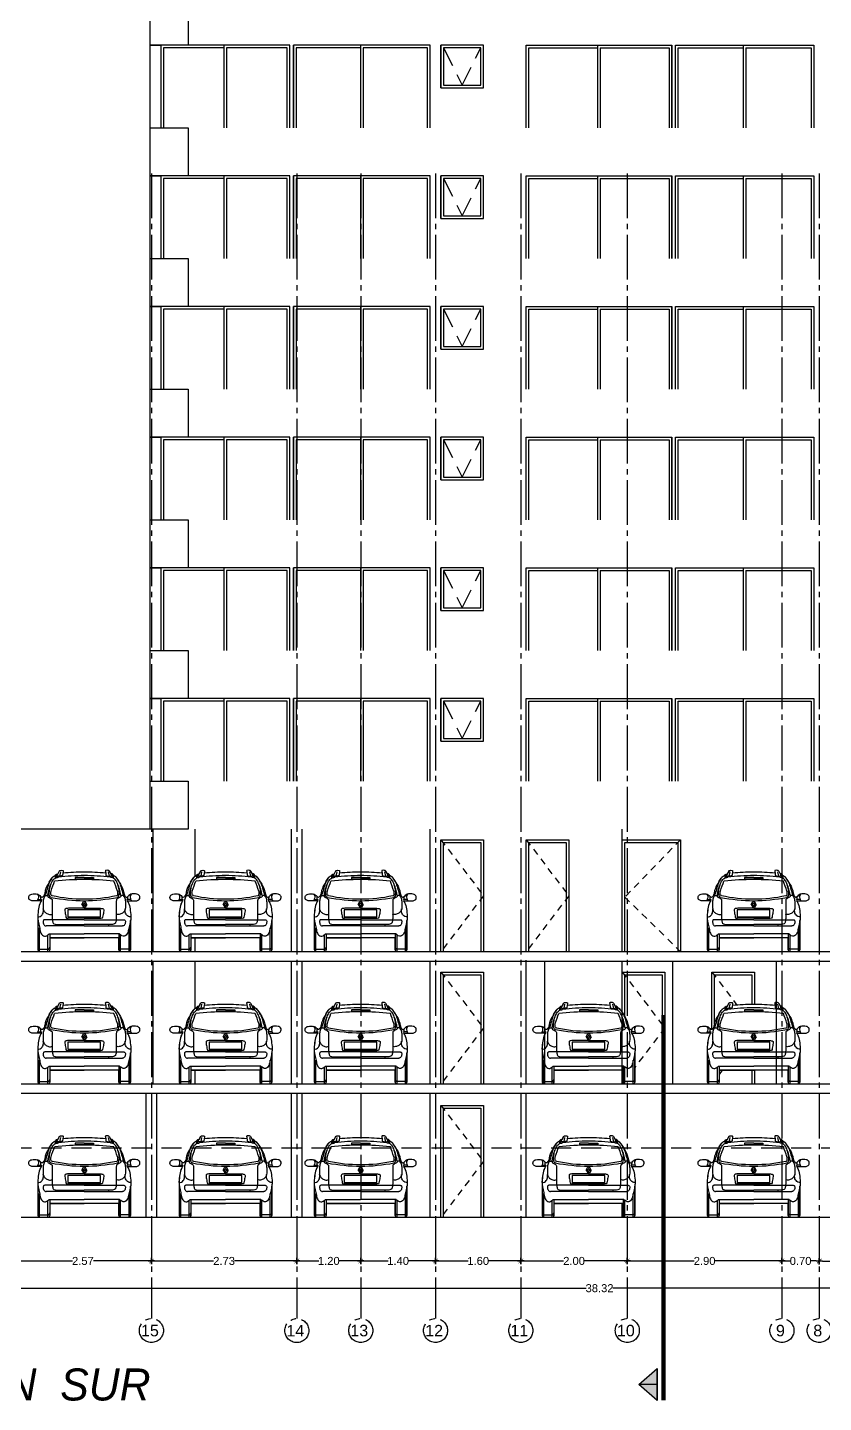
# Model space of a CAD drawing. Header units: millimetres. Extents: x 1217 to 2428, y 234 to 644.
# Drawn here: x 1991.76 to 2006.69, y 371.4 to 397.18 of the extents above; entities that cross this region are included whole.
import ezdxf

# ---------------------------------------------------------------- set-up
doc = ezdxf.new("R2010")
doc.units = ezdxf.units.MM
for name, pattern in [('ACAD_ISO04W100', [30, 24, -3, 0, -3]), ('DASHDOTX2', [0.84, 0.4, -0.2, 0.04, -0.2]), ('HIDDEN2', [0.1875, 0.125, -0.0625])]:
    doc.linetypes.add(name, pattern=pattern)
doc.layers.get('0').update_dxf_attribs({"lineweight": 5})
for name, color, linetype in [('0.1', 251, 'Continuous'), ('0.2', 2, 'Continuous'), ('CORTES', 30, 'Continuous'), ('EJES', 8, 'Continuous')]:
    doc.layers.add(name, color=color, linetype=linetype)
doc.styles.add('INTERARQ', font='arial.ttf')
doc.styles.get("Standard").update_dxf_attribs({"font": 'arial.ttf'})
doc.dimstyles.new('ESCALA_1-50', dxfattribs={"dimtxt": 0.15, "dimasz": 0.06, "dimexe": 0.18, "dimexo": 0.0625, "dimgap": 0, "dimtad": 0, "dimtih": 1, "dimtoh": 1, "dimzin": 0, "dimdsep": 46, "dimtxsty": 'INTERARQ', "dimblk": 'DIMTICK', "dimcen": 0, "dimse1": 1, "dimse2": 1, "dimclrd": 256, "dimclre": 1, "dimclrt": 2, "dimadec": 0, "dimazin": 0, "dimtfac": 4.5, "dimtofl": 0, "dimtmove": 2, "dimatfit": 3, "dimldrblk": 'DIMTICK', "dimfxl": 1, "dimtolj": 1, "dimtzin": 0, "dimarcsym": 0})

# ---------------------------------------------------------------- blocks, each defined once
blk = doc.blocks.new('aut7')
at = {"layer": '0.1'}
for p, q in [((383849.373, 7753100.053, 0), (383849.373, 7753099.998, 0)), ((383849.393, 7753100.074, 0), (383849.393, 7753100.006, 0)), ((383849.448, 7753100.131, 0), (383849.412, 7753100.064, 0)), ((383849.448, 7753100.131, 0), (383849.419, 7753100.076, 0)), ((383849.468, 7753100.117, 0), (383849.45, 7753100.035, 0)), ((383849.522, 7753100.126, 0), (383849.511, 7753100.05, 0)), ((383849.522, 7753100.126, 0), (383849.517, 7753100.09, 0)), ((383849.917, 7753100.008, 0), (383849.745, 7753100.008, 0)), ((383849.745, 7753100.008, 0), (383849.745, 7753099.982, 0)), ((383849.917, 7753100.008, 0), (383850.089, 7753100.008, 0)), ((383850.089, 7753100.008, 0), (383850.089, 7753099.982, 0)), ((383850.313, 7753100.126, 0), (383850.323, 7753100.05, 0)), ((383850.313, 7753100.126, 0), (383850.318, 7753100.09, 0)), ((383850.367, 7753100.117, 0), (383850.384, 7753100.035, 0)), ((383850.386, 7753100.131, 0), (383850.422, 7753100.064, 0)), ((383850.386, 7753100.131, 0), (383850.416, 7753100.076, 0)), ((383850.441, 7753100.074, 0), (383850.441, 7753100.006, 0)), ((383850.461, 7753100.053, 0), (383850.461, 7753099.998, 0)), ((383849.745, 7753099.982, 0), (383849.917, 7753099.982, 0)), ((383850.089, 7753099.982, 0), (383849.917, 7753099.982, 0)), ((383849.11, 7753099.573, 0), (383848.933, 7753099.573, 0)), ((383849.11, 7753099.573, 0), (383848.933, 7753099.573, 0)), ((383849.047, 7753099.599, 0), (383849.116, 7753099.599, 0)), ((383849.103, 7753099.599, 0), (383849.102, 7753099.651, 0)), ((383849.116, 7753099.599, 0), (383849.11, 7753099.573, 0)), ((383849.316, 7753099.566, 0), (383849.316, 7753099.24, 0)), ((383849.872, 7753099.504, 0), (383849.901, 7753099.558, 0)), ((383849.872, 7753099.504, 0), (383849.901, 7753099.452, 0)), ((383849.872, 7753099.504, 0), (383849.898, 7753099.504, 0)), ((383849.898, 7753099.504, 0), (383849.911, 7753099.53, 0)), ((383849.898, 7753099.504, 0), (383849.912, 7753099.475, 0)), ((383849.901, 7753099.558, 0), (383849.917, 7753099.558, 0)), ((383849.911, 7753099.53, 0), (383849.917, 7753099.53, 0)), ((383849.912, 7753099.475, 0), (383849.917, 7753099.475, 0)), ((383849.933, 7753099.558, 0), (383849.917, 7753099.558, 0)), ((383849.924, 7753099.53, 0), (383849.917, 7753099.53, 0)), ((383849.922, 7753099.475, 0), (383849.917, 7753099.475, 0)), ((383849.936, 7753099.504, 0), (383849.922, 7753099.475, 0)), ((383849.936, 7753099.504, 0), (383849.924, 7753099.53, 0)), ((383849.963, 7753099.504, 0), (383849.933, 7753099.558, 0)), ((383849.963, 7753099.504, 0), (383849.933, 7753099.452, 0)), ((383849.963, 7753099.504, 0), (383849.936, 7753099.504, 0)), ((383850.518, 7753099.566, 0), (383850.518, 7753099.24, 0)), ((383850.718, 7753099.599, 0), (383850.724, 7753099.573, 0)), ((383850.788, 7753099.599, 0), (383850.718, 7753099.599, 0)), ((383850.724, 7753099.573, 0), (383850.902, 7753099.573, 0)), ((383850.724, 7753099.573, 0), (383850.902, 7753099.573, 0)), ((383850.731, 7753099.599, 0), (383850.732, 7753099.651, 0)), ((383849.917, 7753099.219, 0), (383849.174, 7753099.219, 0)), ((383849.917, 7753099.245, 0), (383849.616, 7753099.245, 0)), ((383849.917, 7753099.434, 0), (383849.672, 7753099.434, 0)), ((383849.901, 7753099.452, 0), (383849.917, 7753099.452, 0)), ((383849.933, 7753099.452, 0), (383849.917, 7753099.452, 0)), ((383849.917, 7753099.434, 0), (383850.162, 7753099.434, 0)), ((383849.917, 7753099.245, 0), (383850.218, 7753099.245, 0)), ((383849.917, 7753099.219, 0), (383850.66, 7753099.219, 0)), ((383849.05, 7753098.652, 0), (383849.05, 7753099.201, 0)), ((383849.078, 7753098.618, 0), (383849.078, 7753099.068, 0)), ((383849.917, 7753099.103, 0), (383849.201, 7753099.103, 0)), ((383849.417, 7753099.13, 0), (383849.917, 7753099.13, 0)), ((383849.464, 7753099.129, 0), (383849.464, 7753099.103, 0)), ((383850.418, 7753099.13, 0), (383849.917, 7753099.13, 0)), ((383849.917, 7753099.103, 0), (383850.634, 7753099.103, 0)), ((383850.37, 7753099.129, 0), (383850.37, 7753099.103, 0)), ((383850.756, 7753098.618, 0), (383850.756, 7753099.068, 0)), ((383850.784, 7753098.652, 0), (383850.784, 7753099.201, 0)), ((383849.05, 7753098.702, 0), (383849.067, 7753098.668, 0)), ((383849.236, 7753098.618, 0), (383849.236, 7753098.936, 0)), ((383849.253, 7753098.668, 0), (383849.268, 7753098.702, 0)), ((383849.254, 7753098.951, 0), (383849.917, 7753098.951, 0)), ((383849.268, 7753098.951, 0), (383849.268, 7753098.652, 0)), ((383849.268, 7753098.877, 0), (383849.917, 7753098.877, 0)), ((383850.58, 7753098.951, 0), (383849.917, 7753098.951, 0)), ((383850.566, 7753098.877, 0), (383849.917, 7753098.877, 0)), ((383850.566, 7753098.951, 0), (383850.566, 7753098.652, 0)), ((383850.581, 7753098.668, 0), (383850.566, 7753098.702, 0)), ((383850.599, 7753098.618, 0), (383850.599, 7753098.936, 0)), ((383850.784, 7753098.702, 0), (383850.767, 7753098.668, 0)), ((383849.067, 7753098.668, 0), (383849.253, 7753098.668, 0)), ((383850.767, 7753098.668, 0), (383850.581, 7753098.668, 0))]:
    blk.add_line(p, q, dxfattribs=at)
at = {"layer": '0.1', "elevation": 0}
blk.add_lwpolyline([(383850.318, 7753100.09, 0.025593), (383849.917, 7753100.11, 0.025593), (383849.517, 7753100.09)], format="xyb", dxfattribs=at)
blk.add_lwpolyline([(383849.608, 7753099.272), (383850.223, 7753099.272), (383850.223, 7753099.403), (383849.608, 7753099.403)], close=True, dxfattribs=at)
blk.add_lwpolyline([(383850.784, 7753099.201), (383850.784, 7753098.652), (383850.767, 7753098.618), (383850.581, 7753098.618), (383850.566, 7753098.652), (383850.566, 7753098.877), (383849.917, 7753098.877), (383849.268, 7753098.877), (383849.268, 7753098.652), (383849.253, 7753098.618), (383849.067, 7753098.618), (383849.05, 7753098.652), (383849.05, 7753099.201)], dxfattribs=at)
at = {"layer": '0.1'}
for centre, radius, start, end in [((383849.906, 7753096.217, 0), 3.828, 89.8385, 97.1418), ((383849.913, 7753096.19, 0), 3.92, 89.9315, 95.793), ((383849.922, 7753096.19, 0), 3.92, 84.207, 90.0685), ((383849.928, 7753096.217, 0), 3.828, 82.8582, 90.1615), ((383849.913, 7753094.328, 0), 5.642, 89.9622, 95.6249), ((383849.921, 7753094.328, 0), 5.642, 84.3751, 90.0378), ((383849.997, 7753103.478, 0), 3.904, 259.6344, 268.8274), ((383849.917, 7753102.485, 0), 2.877, 257.8843, 270), ((383849.917, 7753102.485, 0), 2.877, 270, 282.1157), ((383849.837, 7753103.478, 0), 3.904, 271.1726, 280.3656)]:
    blk.add_arc(centre, radius, start, end, dxfattribs=at)
for points in [[(383849.347, 7753100.036, 0), (383849.278, 7753099.95, 0), (383849.202, 7753099.731, 0), (383849.17, 7753099.652, 0), (383849.157, 7753099.623, 0), (383849.146, 7753099.546, 0), (383849.145, 7753099.448, 0), (383849.156, 7753099.392, 0), (383849.187, 7753099.353, 0), (383849.246, 7753099.321, 0), (383849.321, 7753099.32, 0)], [(383849.261, 7753099.923, 0), (383849.308, 7753099.995, 0), (383849.35, 7753100.037, 0), (383849.368, 7753100.046, 0), (383849.382, 7753100.068, 0), (383849.419, 7753100.076, 0)], [(383849.261, 7753099.923, 0), (383849.308, 7753099.995, 0), (383849.35, 7753100.037, 0), (383849.368, 7753100.046, 0), (383849.382, 7753100.068, 0), (383849.419, 7753100.076, 0)], [(383849.511, 7753100.05, 0), (383849.503, 7753100.042, 0), (383849.479, 7753100.037, 0), (383849.422, 7753100.036, 0), (383849.411, 7753100.04, 0), (383849.408, 7753100.053, 0), (383849.412, 7753100.064, 0)], [(383849.448, 7753100.131, 0), (383849.457, 7753100.139, 0), (383849.467, 7753100.144, 0), (383849.512, 7753100.144, 0), (383849.522, 7753100.137, 0), (383849.522, 7753100.126, 0)], [(383849.448, 7753100.131, 0), (383849.457, 7753100.139, 0), (383849.467, 7753100.144, 0), (383849.512, 7753100.144, 0), (383849.522, 7753100.137, 0), (383849.522, 7753100.126, 0)], [(383850.386, 7753100.131, 0), (383850.377, 7753100.139, 0), (383850.367, 7753100.144, 0), (383850.322, 7753100.144, 0), (383850.312, 7753100.137, 0), (383850.313, 7753100.126, 0)], [(383850.386, 7753100.131, 0), (383850.377, 7753100.139, 0), (383850.367, 7753100.144, 0), (383850.322, 7753100.144, 0), (383850.312, 7753100.137, 0), (383850.313, 7753100.126, 0)], [(383850.323, 7753100.05, 0), (383850.331, 7753100.042, 0), (383850.355, 7753100.037, 0), (383850.413, 7753100.036, 0), (383850.423, 7753100.04, 0), (383850.426, 7753100.053, 0), (383850.422, 7753100.064, 0)], [(383850.574, 7753099.923, 0), (383850.527, 7753099.995, 0), (383850.484, 7753100.037, 0), (383850.466, 7753100.046, 0), (383850.453, 7753100.068, 0), (383850.416, 7753100.076, 0)], [(383850.574, 7753099.923, 0), (383850.527, 7753099.995, 0), (383850.484, 7753100.037, 0), (383850.466, 7753100.046, 0), (383850.453, 7753100.068, 0), (383850.416, 7753100.076, 0)], [(383850.488, 7753100.036, 0), (383850.556, 7753099.95, 0), (383850.633, 7753099.731, 0), (383850.664, 7753099.652, 0), (383850.677, 7753099.623, 0), (383850.689, 7753099.546, 0), (383850.69, 7753099.448, 0), (383850.678, 7753099.392, 0), (383850.648, 7753099.353, 0), (383850.588, 7753099.321, 0), (383850.514, 7753099.32, 0)], [(383849.261, 7753099.923, 0), (383849.185, 7753099.763, 0), (383849.163, 7753099.68, 0), (383849.148, 7753099.656, 0), (383849.134, 7753099.64, 0), (383849.114, 7753099.638, 0)], [(383849.261, 7753099.923, 0), (383849.185, 7753099.763, 0), (383849.163, 7753099.68, 0), (383849.148, 7753099.656, 0), (383849.134, 7753099.64, 0), (383849.114, 7753099.638, 0)], [(383849.233, 7753099.67, 0), (383849.245, 7753099.737, 0), (383849.258, 7753099.792, 0), (383849.287, 7753099.873, 0)], [(383849.313, 7753099.672, 0), (383849.295, 7753099.676, 0), (383849.289, 7753099.705, 0), (383849.287, 7753099.726, 0), (383849.293, 7753099.755, 0), (383849.36, 7753099.943, 0)], [(383850.521, 7753099.672, 0), (383850.539, 7753099.676, 0), (383850.545, 7753099.705, 0), (383850.548, 7753099.726, 0), (383850.541, 7753099.755, 0), (383850.474, 7753099.943, 0)], [(383850.601, 7753099.67, 0), (383850.59, 7753099.737, 0), (383850.577, 7753099.792, 0), (383850.548, 7753099.873, 0)], [(383850.574, 7753099.923, 0), (383850.649, 7753099.763, 0), (383850.671, 7753099.68, 0), (383850.686, 7753099.656, 0), (383850.701, 7753099.64, 0), (383850.721, 7753099.638, 0)], [(383850.574, 7753099.923, 0), (383850.649, 7753099.763, 0), (383850.671, 7753099.68, 0), (383850.686, 7753099.656, 0), (383850.701, 7753099.64, 0), (383850.721, 7753099.638, 0)], [(383848.933, 7753099.573, 0), (383848.906, 7753099.582, 0), (383848.885, 7753099.6, 0), (383848.884, 7753099.669, 0), (383848.902, 7753099.686, 0), (383848.93, 7753099.699, 0), (383848.988, 7753099.705, 0), (383849.044, 7753099.698, 0), (383849.082, 7753099.673, 0), (383849.114, 7753099.638, 0)], [(383848.933, 7753099.573, 0), (383848.906, 7753099.582, 0), (383848.885, 7753099.6, 0), (383848.884, 7753099.669, 0), (383848.902, 7753099.686, 0), (383848.93, 7753099.699, 0), (383848.988, 7753099.705, 0), (383849.044, 7753099.698, 0), (383849.082, 7753099.673, 0), (383849.114, 7753099.638, 0)], [(383849.028, 7753099.703, 0), (383849.055, 7753099.665, 0), (383849.051, 7753099.615, 0), (383849.042, 7753099.589, 0), (383849.022, 7753099.573, 0)], [(383849.114, 7753099.573, 0), (383849.081, 7753099.516, 0), (383849.054, 7753099.389, 0), (383849.044, 7753099.248, 0), (383849.064, 7753099.135, 0), (383849.086, 7753099.031, 0), (383849.116, 7753098.947, 0), (383849.15, 7753098.917, 0), (383849.19, 7753098.91, 0), (383849.231, 7753098.932, 0), (383849.254, 7753098.951, 0)], [(383849.164, 7753099.642, 0), (383849.185, 7753099.667, 0), (383849.22, 7753099.671, 0), (383849.233, 7753099.67, 0)], [(383849.233, 7753099.67, 0), (383849.233, 7753099.651, 0), (383849.256, 7753099.635, 0), (383849.289, 7753099.616, 0), (383849.306, 7753099.603, 0), (383849.315, 7753099.585, 0), (383849.316, 7753099.566, 0)], [(383850.601, 7753099.67, 0), (383850.601, 7753099.651, 0), (383850.579, 7753099.635, 0), (383850.546, 7753099.616, 0), (383850.528, 7753099.603, 0), (383850.52, 7753099.585, 0), (383850.518, 7753099.566, 0)], [(383850.721, 7753099.573, 0), (383850.753, 7753099.516, 0), (383850.78, 7753099.389, 0), (383850.79, 7753099.248, 0), (383850.77, 7753099.135, 0), (383850.748, 7753099.031, 0), (383850.718, 7753098.947, 0), (383850.684, 7753098.917, 0), (383850.644, 7753098.91, 0), (383850.604, 7753098.932, 0), (383850.58, 7753098.951, 0)], [(383850.67, 7753099.642, 0), (383850.65, 7753099.667, 0), (383850.614, 7753099.671, 0), (383850.601, 7753099.67, 0)], [(383850.902, 7753099.573, 0), (383850.928, 7753099.582, 0), (383850.949, 7753099.6, 0), (383850.95, 7753099.669, 0), (383850.932, 7753099.686, 0), (383850.904, 7753099.699, 0), (383850.846, 7753099.705, 0), (383850.79, 7753099.698, 0), (383850.753, 7753099.673, 0), (383850.721, 7753099.638, 0)], [(383850.902, 7753099.573, 0), (383850.928, 7753099.582, 0), (383850.949, 7753099.6, 0), (383850.95, 7753099.669, 0), (383850.932, 7753099.686, 0), (383850.904, 7753099.699, 0), (383850.846, 7753099.705, 0), (383850.79, 7753099.698, 0), (383850.753, 7753099.673, 0), (383850.721, 7753099.638, 0)], [(383850.807, 7753099.703, 0), (383850.779, 7753099.665, 0), (383850.784, 7753099.615, 0), (383850.792, 7753099.589, 0), (383850.813, 7753099.573, 0)], [(383849.043, 7753099.272, 0), (383849.089, 7753099.28, 0), (383849.124, 7753099.307, 0), (383849.143, 7753099.34, 0), (383849.148, 7753099.42, 0)], [(383849.316, 7753099.24, 0), (383849.325, 7753099.178, 0), (383849.334, 7753099.152, 0), (383849.417, 7753099.13, 0)], [(383849.672, 7753099.434, 0), (383849.602, 7753099.431, 0), (383849.572, 7753099.426, 0), (383849.555, 7753099.416, 0), (383849.552, 7753099.385, 0), (383849.568, 7753099.289, 0), (383849.584, 7753099.248, 0), (383849.616, 7753099.245, 0)], [(383850.162, 7753099.434, 0), (383850.233, 7753099.431, 0), (383850.262, 7753099.426, 0), (383850.28, 7753099.416, 0), (383850.283, 7753099.385, 0), (383850.266, 7753099.289, 0), (383850.25, 7753099.248, 0), (383850.218, 7753099.245, 0)], [(383850.518, 7753099.24, 0), (383850.509, 7753099.178, 0), (383850.5, 7753099.152, 0), (383850.418, 7753099.13, 0)], [(383850.791, 7753099.272, 0), (383850.746, 7753099.28, 0), (383850.711, 7753099.307, 0), (383850.691, 7753099.34, 0), (383850.686, 7753099.42, 0)]]:
    blk.add_spline(points, degree=3, dxfattribs=at)
for points, knots in [([(383849.295, 7753099.638, 0), (383849.28, 7753099.64, 0), (383849.262, 7753099.671, 0), (383849.258, 7753099.724, 0), (383849.265, 7753099.777, 0), (383849.275, 7753099.847, 0), (383849.302, 7753099.916, 0), (383849.343, 7753099.99, 0), (383849.397, 7753100.008, 0), (383849.425, 7753100.014, 0), (383849.431, 7753100.015, 0)], [0, 0, 0, 0, 0.042606, 0.0923859, 0.1523141, 0.2073811, 0.3022424, 0.3770388, 0.4476693, 0.463704, 0.463704, 0.463704, 0.463704]), ([(383850.54, 7753099.638, 0), (383850.555, 7753099.64, 0), (383850.572, 7753099.671, 0), (383850.577, 7753099.724, 0), (383850.57, 7753099.777, 0), (383850.559, 7753099.847, 0), (383850.532, 7753099.916, 0), (383850.491, 7753099.99, 0), (383850.438, 7753100.008, 0), (383850.409, 7753100.014, 0), (383850.404, 7753100.015, 0)], [0, 0, 0, 0, 0.042606, 0.0923859, 0.1523141, 0.2073811, 0.3022424, 0.3770388, 0.4476693, 0.463704, 0.463704, 0.463704, 0.463704]), ([(383849.11, 7753099.573, 0), (383849.1, 7753099.555, 0), (383849.067, 7753099.498, 0), (383849.055, 7753099.385, 0), (383849.039, 7753099.279, 0), (383849.047, 7753099.217, 0), (383849.05, 7753099.201, 0)], [0, 0, 0, 0, 0.0640653, 0.1944288, 0.3357799, 0.3826424, 0.3826424, 0.3826424, 0.3826424]), ([(383850.724, 7753099.573, 0), (383850.735, 7753099.555, 0), (383850.767, 7753099.498, 0), (383850.78, 7753099.385, 0), (383850.796, 7753099.279, 0), (383850.787, 7753099.217, 0), (383850.784, 7753099.201, 0)], [0, 0, 0, 0, 0.0640653, 0.1944288, 0.3357799, 0.3826424, 0.3826424, 0.3826424, 0.3826424]), ([(383849.174, 7753099.219, 0), (383849.169, 7753099.219, 0), (383849.159, 7753099.215, 0), (383849.145, 7753099.2, 0), (383849.145, 7753099.172, 0), (383849.151, 7753099.145, 0), (383849.161, 7753099.12, 0), (383849.179, 7753099.105, 0), (383849.194, 7753099.103, 0), (383849.201, 7753099.103, 0)], [0.0148251, 0.0148251, 0.0148251, 0.0148251, 0.0299472, 0.0453318, 0.0747039, 0.1069598, 0.1304417, 0.1528701, 0.1738631, 0.1738631, 0.1738631, 0.1738631]), ([(383850.66, 7753099.219, 0), (383850.665, 7753099.219, 0), (383850.675, 7753099.215, 0), (383850.689, 7753099.2, 0), (383850.689, 7753099.172, 0), (383850.684, 7753099.145, 0), (383850.673, 7753099.12, 0), (383850.655, 7753099.105, 0), (383850.641, 7753099.103, 0), (383850.634, 7753099.103, 0)], [0.0148251, 0.0148251, 0.0148251, 0.0148251, 0.0299472, 0.0453318, 0.0747039, 0.1069598, 0.1304417, 0.1528701, 0.1738631, 0.1738631, 0.1738631, 0.1738631])]:
    blk.add_open_spline(points, degree=3, knots=knots, dxfattribs=at)
blk = doc.blocks.new('DIMTICK')
at = {"color": 1}
for p, q in [((-1, 0), (1, 0)), ((0, 1), (0, -1))]:
    blk.add_line(p, q, dxfattribs=at)
at = {"color": 3, "const_width": 0.141}
blk.add_lwpolyline([(0.71, 0.71), (-0.71, -0.71)], dxfattribs=at)
blk = doc.blocks.new('*D1657')
at = {"layer": '0.1', "lineweight": -2, "ltscale": 3, "transparency": 16777216}
for p, q in [((1991.576, 374.053), (1992.605, 374.053)), ((1994.026, 374.053), (1992.997, 374.053))]:
    blk.add_line(p, q, dxfattribs=at)
at = {"layer": 'DEFPOINTS', "color": 0, "ltscale": 3, "transparency": 16777216}
for p in [(1991.516, 374.991), (1994.086, 374.991), (1994.086, 374.053)]:
    blk.add_point(p, dxfattribs=at)
at = {"layer": '0.1', "lineweight": -2, "ltscale": 3, "transparency": 16777216, "xscale": 0.06, "yscale": 0.06, "zscale": 0.06, "rotation": 180}
blk.add_blockref('DIMTICK', (1991.516, 374.053), dxfattribs=at)
at = {"layer": '0.1', "lineweight": -2, "ltscale": 3, "transparency": 16777216, "xscale": 0.06, "yscale": 0.06, "zscale": 0.06}
blk.add_blockref('DIMTICK', (1994.086, 374.053), dxfattribs=at)
at = {"layer": '0.1', "color": 2, "ltscale": 3, "transparency": 16777216, "insert": (1992.801, 374.053), "char_height": 0.15, "attachment_point": 5, "style": 'INTERARQ'}
blk.add_mtext('\\A1;2.57', dxfattribs=at)
blk = doc.blocks.new('*D1658')
at = {"layer": '0.1', "lineweight": -2, "ltscale": 3, "transparency": 16777216}
for p, q in [((1994.146, 374.053), (1995.253, 374.053)), ((1996.753, 374.053), (1995.645, 374.053))]:
    blk.add_line(p, q, dxfattribs=at)
at = {"layer": 'DEFPOINTS', "color": 0, "ltscale": 3, "transparency": 16777216}
for p in [(1994.086, 374.991), (1996.813, 374.991), (1996.813, 374.053)]:
    blk.add_point(p, dxfattribs=at)
at = {"layer": '0.1', "lineweight": -2, "ltscale": 3, "transparency": 16777216, "xscale": 0.06, "yscale": 0.06, "zscale": 0.06, "rotation": 180}
blk.add_blockref('DIMTICK', (1994.086, 374.053), dxfattribs=at)
at = {"layer": '0.1', "lineweight": -2, "ltscale": 3, "transparency": 16777216, "xscale": 0.06, "yscale": 0.06, "zscale": 0.06}
blk.add_blockref('DIMTICK', (1996.813, 374.053), dxfattribs=at)
at = {"layer": '0.1', "color": 2, "ltscale": 3, "transparency": 16777216, "insert": (1995.449, 374.053), "char_height": 0.15, "attachment_point": 5, "style": 'INTERARQ'}
blk.add_mtext('\\A1;2.73', dxfattribs=at)
blk = doc.blocks.new('*D1659')
at = {"layer": '0.1', "lineweight": -2, "ltscale": 3, "transparency": 16777216}
for p, q in [((1996.873, 374.053), (1997.225, 374.053)), ((1997.953, 374.053), (1997.6, 374.053))]:
    blk.add_line(p, q, dxfattribs=at)
at = {"layer": 'DEFPOINTS', "color": 0, "ltscale": 3, "transparency": 16777216}
for p in [(1996.813, 374.991), (1998.013, 374.991), (1998.013, 374.053)]:
    blk.add_point(p, dxfattribs=at)
at = {"layer": '0.1', "lineweight": -2, "ltscale": 3, "transparency": 16777216, "xscale": 0.06, "yscale": 0.06, "zscale": 0.06, "rotation": 180}
blk.add_blockref('DIMTICK', (1996.813, 374.053), dxfattribs=at)
at = {"layer": '0.1', "lineweight": -2, "ltscale": 3, "transparency": 16777216, "xscale": 0.06, "yscale": 0.06, "zscale": 0.06}
blk.add_blockref('DIMTICK', (1998.013, 374.053), dxfattribs=at)
at = {"layer": '0.1', "color": 2, "ltscale": 3, "transparency": 16777216, "insert": (1997.413, 374.053), "char_height": 0.15, "attachment_point": 5, "style": 'INTERARQ'}
blk.add_mtext('\\A1;1.20', dxfattribs=at)
blk = doc.blocks.new('*D1660')
at = {"layer": '0.1', "lineweight": -2, "ltscale": 3, "transparency": 16777216}
for p, q in [((1998.073, 374.053), (1998.527, 374.053)), ((1999.356, 374.053), (1998.902, 374.053))]:
    blk.add_line(p, q, dxfattribs=at)
at = {"layer": 'DEFPOINTS', "color": 0, "ltscale": 3, "transparency": 16777216}
for p in [(1998.013, 374.991), (1999.416, 374.991), (1999.416, 374.053)]:
    blk.add_point(p, dxfattribs=at)
at = {"layer": '0.1', "lineweight": -2, "ltscale": 3, "transparency": 16777216, "xscale": 0.06, "yscale": 0.06, "zscale": 0.06, "rotation": 180}
blk.add_blockref('DIMTICK', (1998.013, 374.053), dxfattribs=at)
at = {"layer": '0.1', "lineweight": -2, "ltscale": 3, "transparency": 16777216, "xscale": 0.06, "yscale": 0.06, "zscale": 0.06}
blk.add_blockref('DIMTICK', (1999.416, 374.053), dxfattribs=at)
at = {"layer": '0.1', "color": 2, "ltscale": 3, "transparency": 16777216, "insert": (1998.714, 374.053), "char_height": 0.15, "attachment_point": 5, "style": 'INTERARQ'}
blk.add_mtext('\\A1;1.40', dxfattribs=at)
blk = doc.blocks.new('*D1661')
at = {"layer": '0.1', "lineweight": -2, "ltscale": 3, "transparency": 16777216}
for p, q in [((1999.476, 374.053), (2000.028, 374.053)), ((2000.955, 374.053), (2000.403, 374.053))]:
    blk.add_line(p, q, dxfattribs=at)
at = {"layer": 'DEFPOINTS', "color": 0, "ltscale": 3, "transparency": 16777216}
for p in [(1999.416, 374.991), (2001.015, 374.991), (2001.015, 374.053)]:
    blk.add_point(p, dxfattribs=at)
at = {"layer": '0.1', "lineweight": -2, "ltscale": 3, "transparency": 16777216, "xscale": 0.06, "yscale": 0.06, "zscale": 0.06, "rotation": 180}
blk.add_blockref('DIMTICK', (1999.416, 374.053), dxfattribs=at)
at = {"layer": '0.1', "lineweight": -2, "ltscale": 3, "transparency": 16777216, "xscale": 0.06, "yscale": 0.06, "zscale": 0.06}
blk.add_blockref('DIMTICK', (2001.015, 374.053), dxfattribs=at)
at = {"layer": '0.1', "color": 2, "ltscale": 3, "transparency": 16777216, "insert": (2000.216, 374.053), "char_height": 0.15, "attachment_point": 5, "style": 'INTERARQ'}
blk.add_mtext('\\A1;1.60', dxfattribs=at)
blk = doc.blocks.new('*D1662')
at = {"layer": '0.1', "lineweight": -2, "ltscale": 3, "transparency": 16777216}
for p, q in [((2001.075, 374.053), (2001.818, 374.053)), ((2002.953, 374.053), (2002.21, 374.053))]:
    blk.add_line(p, q, dxfattribs=at)
at = {"layer": 'DEFPOINTS', "color": 0, "ltscale": 3, "transparency": 16777216}
for p in [(2001.015, 375.744), (2003.013, 374.781, 0), (2003.013, 374.053)]:
    blk.add_point(p, dxfattribs=at)
at = {"layer": '0.1', "lineweight": -2, "ltscale": 3, "transparency": 16777216, "xscale": 0.06, "yscale": 0.06, "zscale": 0.06, "rotation": 180}
blk.add_blockref('DIMTICK', (2001.015, 374.053), dxfattribs=at)
at = {"layer": '0.1', "lineweight": -2, "ltscale": 3, "transparency": 16777216, "xscale": 0.06, "yscale": 0.06, "zscale": 0.06}
blk.add_blockref('DIMTICK', (2003.013, 374.053), dxfattribs=at)
at = {"layer": '0.1', "color": 2, "ltscale": 3, "transparency": 16777216, "insert": (2002.014, 374.053), "char_height": 0.15, "attachment_point": 5, "style": 'INTERARQ'}
blk.add_mtext('\\A1;2.00', dxfattribs=at)
blk = doc.blocks.new('*D1663')
at = {"layer": '0.1', "lineweight": -2, "ltscale": 3, "transparency": 16777216}
for p, q in [((2003.073, 374.053), (2004.267, 374.053)), ((2005.853, 374.053), (2004.659, 374.053))]:
    blk.add_line(p, q, dxfattribs=at)
at = {"layer": 'DEFPOINTS', "color": 0, "ltscale": 3, "transparency": 16777216}
for p in [(2003.013, 374.706, 0), (2005.913, 374.602, 0), (2005.913, 374.053)]:
    blk.add_point(p, dxfattribs=at)
at = {"layer": '0.1', "lineweight": -2, "ltscale": 3, "transparency": 16777216, "xscale": 0.06, "yscale": 0.06, "zscale": 0.06, "rotation": 180}
blk.add_blockref('DIMTICK', (2003.013, 374.053), dxfattribs=at)
at = {"layer": '0.1', "lineweight": -2, "ltscale": 3, "transparency": 16777216, "xscale": 0.06, "yscale": 0.06, "zscale": 0.06}
blk.add_blockref('DIMTICK', (2005.913, 374.053), dxfattribs=at)
at = {"layer": '0.1', "color": 2, "ltscale": 3, "transparency": 16777216, "insert": (2004.463, 374.053), "char_height": 0.15, "attachment_point": 5, "style": 'INTERARQ'}
blk.add_mtext('\\A1;2.90', dxfattribs=at)
blk = doc.blocks.new('*D1664')
at = {"layer": '0.1', "lineweight": -2, "ltscale": 3, "transparency": 16777216}
for p, q in [((2005.973, 374.053), (2006.068, 374.053)), ((2006.553, 374.053), (2006.458, 374.053))]:
    blk.add_line(p, q, dxfattribs=at)
at = {"layer": 'DEFPOINTS', "color": 0, "ltscale": 3, "transparency": 16777216}
for p in [(2005.913, 374.602, 0), (2006.613, 374.61, 0), (2006.613, 374.053)]:
    blk.add_point(p, dxfattribs=at)
at = {"layer": '0.1', "lineweight": -2, "ltscale": 3, "transparency": 16777216, "xscale": 0.06, "yscale": 0.06, "zscale": 0.06, "rotation": 180}
blk.add_blockref('DIMTICK', (2005.913, 374.053), dxfattribs=at)
at = {"layer": '0.1', "lineweight": -2, "ltscale": 3, "transparency": 16777216, "xscale": 0.06, "yscale": 0.06, "zscale": 0.06}
blk.add_blockref('DIMTICK', (2006.613, 374.053), dxfattribs=at)
at = {"layer": '0.1', "color": 2, "ltscale": 3, "transparency": 16777216, "insert": (2006.263, 374.053), "char_height": 0.15, "attachment_point": 5, "style": 'INTERARQ'}
blk.add_mtext('\\A1;0.70', dxfattribs=at)
blk = doc.blocks.new('*D1665')
at = {"layer": '0.1', "lineweight": -2, "ltscale": 3, "transparency": 16777216}
for p, q in [((2006.673, 374.047), (2008.218, 374.047)), ((2010.153, 374.047), (2008.607, 374.047))]:
    blk.add_line(p, q, dxfattribs=at)
at = {"layer": 'DEFPOINTS', "color": 0, "ltscale": 3, "transparency": 16777216}
for p in [(2006.613, 374.61, 0), (2010.213, 374.628, 0), (2010.213, 374.047)]:
    blk.add_point(p, dxfattribs=at)
at = {"layer": '0.1', "lineweight": -2, "ltscale": 3, "transparency": 16777216, "xscale": 0.06, "yscale": 0.06, "zscale": 0.06, "rotation": 180}
blk.add_blockref('DIMTICK', (2006.613, 374.047), dxfattribs=at)
at = {"layer": '0.1', "lineweight": -2, "ltscale": 3, "transparency": 16777216, "xscale": 0.06, "yscale": 0.06, "zscale": 0.06}
blk.add_blockref('DIMTICK', (2010.213, 374.047), dxfattribs=at)
at = {"layer": '0.1', "color": 2, "ltscale": 3, "transparency": 16777216, "insert": (2008.413, 374.047), "char_height": 0.15, "attachment_point": 5, "style": 'INTERARQ'}
blk.add_mtext('\\A1;3.60', dxfattribs=at)
blk = doc.blocks.new('*D1591')
at = {"layer": '0.1', "lineweight": -2, "ltscale": 3, "transparency": 16777216}
for p, q in [((1983.394, 373.542), (2002.24, 373.542)), ((2021.59, 373.542), (2002.744, 373.542))]:
    blk.add_line(p, q, dxfattribs=at)
at = {"layer": 'DEFPOINTS', "color": 0, "ltscale": 3, "transparency": 16777216}
for p in [(1983.334, 376.171, 0), (2021.65, 376.287, 0), (1983.334, 373.542)]:
    blk.add_point(p, dxfattribs=at)
at = {"layer": '0.1', "lineweight": -2, "ltscale": 3, "transparency": 16777216, "xscale": 0.06, "yscale": 0.06, "zscale": 0.06, "rotation": 180}
blk.add_blockref('DIMTICK', (1983.334, 373.542), dxfattribs=at)
at = {"layer": '0.1', "lineweight": -2, "ltscale": 3, "transparency": 16777216, "xscale": 0.06, "yscale": 0.06, "zscale": 0.06}
blk.add_blockref('DIMTICK', (2021.65, 373.542), dxfattribs=at)
at = {"layer": '0.1', "color": 2, "ltscale": 3, "transparency": 16777216, "insert": (2002.492, 373.542), "char_height": 0.15, "attachment_point": 5, "style": 'INTERARQ'}
blk.add_mtext('\\A1;38.32', dxfattribs=at)

msp = doc.modelspace()

# ---------------------------------------------------------------- hatches: boundary and pattern name
at = {"layer": '0.1', "ltscale": 3}
h = msp.add_hatch(color=256, dxfattribs=at)
h.dxf.hatch_style = 1
h.paths.add_polyline_path([(2003.23, 371.737), (2003.574, 372.034), (2003.574, 371.737)])
h.paths.add_polyline_path([(2003.23, 371.737), (2003.574, 371.737), (2003.574, 371.44)])

# ---------------------------------------------------------------- linework, layer by layer
at = {"layer": '0.1', "ltscale": 3, "elevation": 0}
for points in [[(1996.684, 395.301), (1996.684, 396.851), (1994.26, 396.851), (1994.26, 395.301)], [(1995.447, 396.801), (1994.31, 396.801), (1994.31, 395.301)], [(1995.447, 396.851), (1995.447, 395.301)], [(1996.634, 395.301), (1996.634, 396.801), (1995.497, 396.801)], [(1995.497, 396.801), (1995.497, 395.301)], [(1999.316, 395.301), (1999.316, 396.851), (1996.754, 396.851), (1996.754, 395.301)], [(1998.01, 396.801), (1996.804, 396.801), (1996.804, 395.301)], [(1998.01, 396.851), (1998.01, 395.301)], [(1999.266, 395.301), (1999.266, 396.801), (1998.06, 396.801)], [(1998.06, 396.801), (1998.06, 395.301)], [(2001.115, 395.301), (2001.115, 396.851), (2003.845, 396.851), (2003.845, 395.301)], [(2001.165, 395.301), (2001.165, 396.801), (2002.455, 396.801)], [(2002.455, 396.851), (2002.455, 395.301)], [(2002.505, 396.801), (2003.795, 396.801), (2003.795, 395.301)], [(2002.505, 396.801), (2002.505, 395.301)], [(2003.915, 395.301), (2003.915, 396.851), (2006.513, 396.851), (2006.513, 395.301)], [(2003.965, 395.301), (2003.965, 396.801), (2005.189, 396.801)], [(2005.189, 396.851), (2005.189, 395.301)], [(2005.239, 396.801), (2006.463, 396.801), (2006.463, 395.301)], [(2005.239, 396.801), (2005.239, 395.301)], [(1996.684, 392.851), (1996.684, 394.401), (1994.26, 394.401), (1994.26, 392.851)], [(1995.447, 394.351), (1994.31, 394.351), (1994.31, 392.851)], [(1995.447, 394.401), (1995.447, 392.851)], [(1996.634, 392.851), (1996.634, 394.351), (1995.497, 394.351)], [(1995.497, 394.351), (1995.497, 392.851)], [(1999.316, 392.851), (1999.316, 394.401), (1996.754, 394.401), (1996.754, 392.851)], [(1998.01, 394.351), (1996.804, 394.351), (1996.804, 392.851)], [(1998.01, 394.401), (1998.01, 392.851)], [(1999.266, 392.851), (1999.266, 394.351), (1998.06, 394.351)], [(1998.06, 394.351), (1998.06, 392.851)], [(2001.115, 392.851), (2001.115, 394.401), (2003.845, 394.401), (2003.845, 392.851)], [(2001.165, 392.851), (2001.165, 394.351), (2002.455, 394.351)], [(2002.455, 394.401), (2002.455, 392.851)], [(2002.505, 394.351), (2003.795, 394.351), (2003.795, 392.851)], [(2002.505, 394.351), (2002.505, 392.851)], [(2003.915, 392.851), (2003.915, 394.401), (2006.513, 394.401), (2006.513, 392.851)], [(2003.965, 392.851), (2003.965, 394.351), (2005.189, 394.351)], [(2005.189, 394.401), (2005.189, 392.851)], [(2005.239, 394.351), (2006.463, 394.351), (2006.463, 392.851)], [(2005.239, 394.351), (2005.239, 392.851)], [(1996.684, 390.401), (1996.684, 391.951), (1994.26, 391.951), (1994.26, 390.401)], [(1995.447, 391.901), (1994.31, 391.901), (1994.31, 390.401)], [(1995.447, 391.951), (1995.447, 390.401)], [(1996.634, 390.401), (1996.634, 391.901), (1995.497, 391.901)], [(1995.497, 391.901), (1995.497, 390.401)], [(1999.316, 390.401), (1999.316, 391.951), (1996.754, 391.951), (1996.754, 390.401)], [(1998.01, 391.901), (1996.804, 391.901), (1996.804, 390.401)], [(1998.01, 391.951), (1998.01, 390.401)], [(1999.266, 390.401), (1999.266, 391.901), (1998.06, 391.901)], [(1998.06, 391.901), (1998.06, 390.401)], [(2001.115, 390.401), (2001.115, 391.951), (2003.845, 391.951), (2003.845, 390.401)], [(2001.165, 390.401), (2001.165, 391.901), (2002.455, 391.901)], [(2002.455, 391.951), (2002.455, 390.401)], [(2002.505, 391.901), (2003.795, 391.901), (2003.795, 390.401)], [(2002.505, 391.901), (2002.505, 390.401)], [(2003.915, 390.401), (2003.915, 391.951), (2006.513, 391.951), (2006.513, 390.401)], [(2003.965, 390.401), (2003.965, 391.901), (2005.189, 391.901)], [(2005.189, 391.951), (2005.189, 390.401)], [(2005.239, 391.901), (2006.463, 391.901), (2006.463, 390.401)], [(2005.239, 391.901), (2005.239, 390.401)], [(1996.684, 387.951), (1996.684, 389.501), (1994.26, 389.501), (1994.26, 387.951)], [(1995.447, 389.451), (1994.31, 389.451), (1994.31, 387.951)], [(1995.447, 389.501), (1995.447, 387.951)], [(1996.634, 387.951), (1996.634, 389.451), (1995.497, 389.451)], [(1995.497, 389.451), (1995.497, 387.951)], [(1999.316, 387.951), (1999.316, 389.501), (1996.754, 389.501), (1996.754, 387.951)], [(1998.01, 389.451), (1996.804, 389.451), (1996.804, 387.951)], [(1998.01, 389.501), (1998.01, 387.951)], [(1999.266, 387.951), (1999.266, 389.451), (1998.06, 389.451)], [(1998.06, 389.451), (1998.06, 387.951)], [(2001.115, 387.951), (2001.115, 389.501), (2003.845, 389.501), (2003.845, 387.951)], [(2001.165, 387.951), (2001.165, 389.451), (2002.455, 389.451)], [(2002.455, 389.501), (2002.455, 387.951)], [(2002.505, 389.451), (2003.795, 389.451), (2003.795, 387.951)], [(2002.505, 389.451), (2002.505, 387.951)], [(2003.915, 387.951), (2003.915, 389.501), (2006.513, 389.501), (2006.513, 387.951)], [(2003.965, 387.951), (2003.965, 389.451), (2005.189, 389.451)], [(2005.189, 389.501), (2005.189, 387.951)], [(2005.239, 389.451), (2006.463, 389.451), (2006.463, 387.951)], [(2005.239, 389.451), (2005.239, 387.951)], [(1996.684, 385.501), (1996.684, 387.051), (1994.26, 387.051), (1994.26, 385.501)], [(1995.447, 387.001), (1994.31, 387.001), (1994.31, 385.501)], [(1995.447, 387.051), (1995.447, 385.501)], [(1996.634, 385.501), (1996.634, 387.001), (1995.497, 387.001)], [(1995.497, 387.001), (1995.497, 385.501)], [(1999.316, 385.501), (1999.316, 387.051), (1996.754, 387.051), (1996.754, 385.501)], [(1998.01, 387.001), (1996.804, 387.001), (1996.804, 385.501)], [(1998.01, 387.051), (1998.01, 385.501)], [(1999.266, 385.501), (1999.266, 387.001), (1998.06, 387.001)], [(1998.06, 387.001), (1998.06, 385.501)], [(2001.115, 385.501), (2001.115, 387.051), (2003.845, 387.051), (2003.845, 385.501)], [(2001.165, 385.501), (2001.165, 387.001), (2002.455, 387.001)], [(2002.455, 387.051), (2002.455, 385.501)], [(2002.505, 387.001), (2003.795, 387.001), (2003.795, 385.501)], [(2002.505, 387.001), (2002.505, 385.501)], [(2003.915, 385.501), (2003.915, 387.051), (2006.513, 387.051), (2006.513, 385.501)], [(2003.965, 385.501), (2003.965, 387.001), (2005.189, 387.001)], [(2005.189, 387.051), (2005.189, 385.501)], [(2005.239, 387.001), (2006.463, 387.001), (2006.463, 385.501)], [(2005.239, 387.001), (2005.239, 385.501)], [(1996.684, 383.051), (1996.684, 384.601), (1994.26, 384.601), (1994.26, 383.051)], [(1995.447, 384.551), (1994.31, 384.551), (1994.31, 383.051)], [(1995.447, 384.601), (1995.447, 383.051)], [(1996.634, 383.051), (1996.634, 384.551), (1995.497, 384.551)], [(1995.497, 384.551), (1995.497, 383.051)], [(1999.316, 383.051), (1999.316, 384.601), (1996.754, 384.601), (1996.754, 383.051)], [(1998.01, 384.551), (1996.804, 384.551), (1996.804, 383.051)], [(1998.01, 384.601), (1998.01, 383.051)], [(1999.266, 383.051), (1999.266, 384.551), (1998.06, 384.551)], [(1998.06, 384.551), (1998.06, 383.051)], [(2001.115, 383.051), (2001.115, 384.601), (2003.845, 384.601), (2003.845, 383.051)], [(2001.165, 383.051), (2001.165, 384.551), (2002.455, 384.551)], [(2002.455, 384.601), (2002.455, 383.051)], [(2002.505, 384.551), (2003.795, 384.551), (2003.795, 383.051)], [(2002.505, 384.551), (2002.505, 383.051)], [(2003.915, 383.051), (2003.915, 384.601), (2006.513, 384.601), (2006.513, 383.051)], [(2003.965, 383.051), (2003.965, 384.551), (2005.189, 384.551)], [(2005.189, 384.601), (2005.189, 383.051)], [(2005.239, 384.551), (2006.463, 384.551), (2006.463, 383.051)], [(2005.239, 384.551), (2005.239, 383.051)], [(1994.116, 379.851), (1994.116, 382.151)], [(1994.905, 381.268), (1994.905, 382.151)], [(1996.713, 379.851), (1996.713, 382.151)], [(1996.913, 379.851), (1996.913, 382.151)], [(2002.916, 379.851), (2002.916, 381.951), (2004.013, 381.951), (2004.013, 379.851)], [(2002.966, 379.851), (2002.966, 381.901), (2003.963, 381.901), (2003.963, 379.851)], [(1994.905, 379.851), (1994.905, 380.11)], [(1994.116, 377.371), (1994.116, 379.671)], [(1994.905, 378.788), (1994.905, 379.671)], [(1996.713, 377.371), (1996.713, 379.671)], [(1996.913, 377.371), (1996.913, 379.671)], [(2001.465, 377.371), (2001.465, 379.671)], [(2002.916, 377.371), (2002.916, 379.671)], [(2003.866, 377.371), (2003.866, 379.671)], [(2005.814, 377.371), (2005.814, 379.671)], [(2002.916, 378.717), (2002.916, 379.471), (2003.716, 379.471), (2003.716, 377.371)], [(2002.966, 378.636), (2002.966, 379.421), (2003.666, 379.421), (2003.666, 377.371)], [(2004.598, 378.393), (2004.598, 379.471), (2005.398, 379.471), (2005.398, 378.863)], [(2004.648, 378.502), (2004.648, 379.421), (2005.348, 379.421), (2005.348, 378.863)], [(1994.905, 377.371), (1994.905, 377.63)], [(2002.916, 377.371), (2002.916, 377.63)], [(2002.916, 377.371), (2002.916, 377.63)], [(2005.348, 377.63), (2005.348, 377.371)], [(2005.398, 377.63), (2005.398, 377.371)], [(1996.713, 374.871), (1996.713, 377.191)], [(1996.913, 374.871), (1996.913, 377.191)], [(2002.916, 374.871), (2002.916, 375.13)], [(2002.916, 374.871), (2002.916, 375.13)], [(2003.574, 371.44), (2003.574, 372.034), (2003.574, 371.737), (2003.23, 371.737), (2003.574, 372.034), (2003.574, 371.44), (2003.23, 371.737)]]:
    msp.add_lwpolyline(points, dxfattribs=at)
at = {"layer": '0.1', "linetype": 'HIDDEN2', "ltscale": 3, "elevation": 0}
for points in [[(1999.566, 396.801), (1999.916, 396.101), (2000.266, 396.801)], [(1999.566, 394.351), (1999.916, 393.651), (2000.266, 394.351)], [(1999.566, 391.901), (1999.916, 391.201), (2000.266, 391.901)], [(1999.566, 389.451), (1999.916, 388.751), (2000.266, 389.451)], [(1999.566, 387.001), (1999.916, 386.301), (2000.266, 387.001)], [(1999.566, 384.551), (1999.916, 383.851), (2000.266, 384.551)]]:
    msp.add_lwpolyline(points, dxfattribs=at)
at = {"layer": '0.1', "linetype": 'HIDDEN2', "elevation": 0}
for points in [[(1999.516, 381.951), (2000.316, 380.901), (1999.516, 379.851)], [(2001.115, 381.951), (2001.915, 380.901), (2001.115, 379.851)], [(2004.013, 381.951), (2002.966, 380.876), (2004.013, 379.851)], [(1999.516, 379.471), (2000.316, 378.421), (1999.516, 377.371)], [(2002.916, 379.471), (2003.716, 378.421), (2003.153, 377.681)], [(2004.598, 379.471), (2005.07, 378.851)], [(2004.795, 377.63), (2004.734, 377.549)], [(2002.937, 377.399), (2002.916, 377.371)], [(1999.516, 376.971), (2000.316, 375.921), (1999.516, 374.871)], [(2002.937, 374.899), (2002.916, 374.871)]]:
    msp.add_lwpolyline(points, dxfattribs=at)
at = {"layer": '0.1', "color": 1, "linetype": 'DASHDOTX2', "ltscale": 1.5, "const_width": 0.08, "elevation": 0}
msp.add_lwpolyline([(2003.691, 378.667), (2003.691, 371.44), (2003.691, 371.44)], dxfattribs=at)
at = {"layer": '0.2', "ltscale": 3, "elevation": 0}
for points in [[(1994.06, 396.851), (1994.06, 397.751), (1994.777, 397.751), (1994.777, 396.851), (1994.06, 396.851)], [(1994.06, 396.851), (1994.26, 396.851), (1994.26, 395.301)], [(1994.06, 395.301), (1994.06, 396.851)], [(1996.684, 395.301), (1996.684, 396.851)], [(1996.754, 395.301), (1996.754, 396.851)], [(1999.516, 396.051), (2000.316, 396.051), (2000.316, 396.851), (1999.516, 396.851), (1999.516, 396.051)], [(1999.516, 396.051), (1999.516, 396.851)], [(2003.845, 395.301), (2003.845, 396.851)], [(2003.915, 395.301), (2003.915, 396.851)], [(1994.06, 394.401), (1994.06, 395.301), (1994.777, 395.301), (1994.777, 394.401), (1994.06, 394.401)], [(1994.06, 394.401), (1994.26, 394.401), (1994.26, 392.851)], [(1994.06, 392.851), (1994.06, 394.401)], [(1996.684, 392.851), (1996.684, 394.401)], [(1996.754, 392.851), (1996.754, 394.401)], [(1999.516, 393.601), (2000.316, 393.601), (2000.316, 394.401), (1999.516, 394.401), (1999.516, 393.601)], [(1999.516, 393.601), (1999.516, 394.401)], [(2003.845, 392.851), (2003.845, 394.401)], [(2003.915, 392.851), (2003.915, 394.401)], [(1994.06, 391.951), (1994.06, 392.851), (1994.777, 392.851), (1994.777, 391.951), (1994.06, 391.951)], [(1994.06, 391.951), (1994.26, 391.951), (1994.26, 390.401)], [(1994.06, 390.401), (1994.06, 391.951)], [(1996.684, 390.401), (1996.684, 391.951)], [(1996.754, 390.401), (1996.754, 391.951)], [(1999.516, 391.151), (2000.316, 391.151), (2000.316, 391.951), (1999.516, 391.951), (1999.516, 391.151)], [(1999.516, 391.151), (1999.516, 391.951)], [(2003.845, 390.401), (2003.845, 391.951)], [(2003.915, 390.401), (2003.915, 391.951)], [(1994.06, 389.501), (1994.06, 390.401), (1994.777, 390.401), (1994.777, 389.501), (1994.06, 389.501)], [(1994.06, 389.501), (1994.26, 389.501), (1994.26, 387.951)], [(1994.06, 387.951), (1994.06, 389.501)], [(1996.684, 387.951), (1996.684, 389.501)], [(1996.754, 387.951), (1996.754, 389.501)], [(1999.516, 388.701), (2000.316, 388.701), (2000.316, 389.501), (1999.516, 389.501), (1999.516, 388.701)], [(1999.516, 388.701), (1999.516, 389.501)], [(2003.845, 387.951), (2003.845, 389.501)], [(2003.915, 387.951), (2003.915, 389.501)], [(1994.06, 387.051), (1994.06, 387.951), (1994.777, 387.951), (1994.777, 387.051), (1994.06, 387.051)], [(1994.06, 387.051), (1994.26, 387.051), (1994.26, 385.501)], [(1994.06, 385.501), (1994.06, 387.051)], [(1996.684, 385.501), (1996.684, 387.051)], [(1996.754, 385.501), (1996.754, 387.051)], [(1999.516, 386.251), (2000.316, 386.251), (2000.316, 387.051), (1999.516, 387.051), (1999.516, 386.251)], [(1999.516, 386.251), (1999.516, 387.051)], [(2003.845, 385.501), (2003.845, 387.051)], [(2003.915, 385.501), (2003.915, 387.051)], [(1994.06, 384.601), (1994.06, 385.501), (1994.777, 385.501), (1994.777, 384.601), (1994.06, 384.601)], [(1994.06, 384.601), (1994.26, 384.601), (1994.26, 383.051)], [(1994.06, 383.051), (1994.06, 384.601)], [(1996.684, 383.051), (1996.684, 384.601)], [(1996.754, 383.051), (1996.754, 384.601)], [(1999.516, 383.801), (2000.316, 383.801), (2000.316, 384.601), (1999.516, 384.601), (1999.516, 383.801)], [(1999.516, 383.801), (1999.516, 384.601)], [(2003.845, 383.051), (2003.845, 384.601)], [(2003.915, 383.051), (2003.915, 384.601)], [(1994.06, 382.151), (1994.06, 383.051), (1994.777, 383.051), (1994.777, 382.151), (1994.06, 382.151)], [(1994.061, 382.151), (1991.616, 382.151)], [(1999.316, 379.851), (1999.316, 382.151)], [(2002.916, 379.851), (2002.916, 382.151)], [(1999.516, 379.851), (1999.516, 381.951), (2000.316, 381.951), (2000.316, 379.851)], [(1999.566, 379.851), (1999.566, 381.901), (2000.266, 381.901), (2000.266, 379.851)], [(2001.115, 379.851), (2001.115, 381.951), (2001.915, 381.951), (2001.915, 379.851)], [(2001.165, 379.851), (2001.165, 381.901), (2001.865, 381.901), (2001.865, 379.851)], [(1999.316, 377.371), (1999.316, 379.671)], [(2001.115, 377.371), (2001.115, 379.691)], [(1999.516, 377.371), (1999.516, 379.471), (2000.316, 379.471), (2000.316, 377.371)], [(1999.566, 377.371), (1999.566, 379.421), (2000.266, 379.421), (2000.266, 377.371)], [(1993.986, 374.871), (1993.986, 377.191)], [(1994.186, 374.871), (1994.186, 377.191)], [(1999.316, 374.871), (1999.316, 377.191)], [(2001.115, 374.871), (2001.115, 377.191)], [(1999.516, 374.871), (1999.516, 376.971), (2000.316, 376.971), (2000.316, 374.871)], [(1999.566, 374.871), (1999.566, 376.921), (2000.266, 376.921), (2000.266, 374.871)]]:
    msp.add_lwpolyline(points, dxfattribs=at)
for points in [[(1999.566, 396.101), (2000.266, 396.101), (2000.266, 396.801), (1999.566, 396.801)], [(1999.566, 393.651), (2000.266, 393.651), (2000.266, 394.351), (1999.566, 394.351)], [(1999.566, 391.201), (2000.266, 391.201), (2000.266, 391.901), (1999.566, 391.901)], [(1999.566, 388.751), (2000.266, 388.751), (2000.266, 389.451), (1999.566, 389.451)], [(1999.566, 386.301), (2000.266, 386.301), (2000.266, 387.001), (1999.566, 387.001)], [(1999.566, 383.851), (2000.266, 383.851), (2000.266, 384.551), (1999.566, 384.551)]]:
    msp.add_lwpolyline(points, close=True, dxfattribs=at)
at = {"layer": '0.2', "linetype": 'HIDDEN2', "ltscale": 3, "elevation": 0}
msp.add_lwpolyline([(2021.65, 376.171), (1983.534, 376.171)], dxfattribs=at)
at = {"layer": 'CORTES', "ltscale": 3}
for p, q in [((2019.04, 379.851, 0), (1987.266, 379.851, 0)), ((2019.24, 379.671, 0), (1986.966, 379.671, 0)), ((2019.04, 377.371, 0), (1983.698, 377.371, 0)), ((2019.04, 377.191, 0), (1983.698, 377.191, 0)), ((2019.04, 374.871, 0), (1983.698, 374.871, 0))]:
    msp.add_line(p, q, dxfattribs=at)
at = {"layer": 'EJES', "linetype": 'ACAD_ISO04W100', "ltscale": 0.035, "elevation": 0}
for points in [[(1994.086, 394.442), (1994.086, 372.974)], [(1994.086, 394.442), (1994.086, 372.974)], [(1996.813, 394.442), (1996.813, 372.974)], [(1996.813, 394.442), (1996.813, 372.974)], [(1998.013, 394.442), (1998.013, 372.974)], [(1998.013, 394.442), (1998.013, 372.974)], [(1999.416, 394.442), (1999.416, 372.974)], [(2001.015, 394.442), (2001.015, 372.974)], [(2003.013, 394.442), (2003.013, 372.974)], [(2005.913, 394.442), (2005.913, 372.974)], [(2005.913, 394.442), (2005.913, 372.974)], [(2006.613, 394.442), (2006.613, 372.974)], [(2006.613, 394.442), (2006.613, 372.974)]]:
    msp.add_lwpolyline(points, dxfattribs=at)
at = {"layer": 'EJES', "linetype": 'ACAD_ISO04W100', "ltscale": 0.035}
for centre in [(1994.086, 372.749, 0), (1994.086, 372.749, 0), (1996.813, 372.748, 0), (1996.813, 372.748, 0), (1998.013, 372.749, 0), (1998.013, 372.749, 0), (1999.416, 372.749, 0), (1999.416, 372.749, 0), (2001.015, 372.749, 0), (2001.015, 372.749, 0), (2003.013, 372.749, 0), (2003.013, 372.749, 0), (2005.913, 372.749, 0), (2005.913, 372.749, 0), (2006.613, 372.749, 0), (2006.613, 372.749, 0)]:
    msp.add_circle(centre, 0.225, dxfattribs=at)

# ---------------------------------------------------------------- block references
at = {"layer": '0.1'}
for p in [(-381857.09, -7752718.767, 0), (-381854.44, -7752718.767, 0), (-381851.906, -7752718.767, 0), (-381844.534, -7752718.767, 0), (-381857.09, -7752721.247, 0), (-381854.44, -7752721.247, 0), (-381851.906, -7752721.247, 0), (-381847.631, -7752721.247, 0), (-381844.534, -7752721.247, 0), (-381857.09, -7752723.747, 0), (-381854.44, -7752723.747, 0), (-381851.906, -7752723.747, 0), (-381847.631, -7752723.747, 0), (-381844.534, -7752723.747, 0)]:
    msp.add_blockref('aut7', p, dxfattribs=at)

# ---------------------------------------------------------------- texts
at = {"insert": (1988.943, 371.733), "char_height": 0.6, "width": 16.09483, "attachment_point": 5}
msp.add_mtext('{\\fCentury Gothic|b0|i1|c0|p34;CORTE - ELEVACION  SUR}', dxfattribs=at)
at = {"layer": 'EJES', "char_height": 0.216, "width": 0.34437, "attachment_point": 5}
for s, insert in [('15', (1994.058, 372.747, 0)), ('14', (1996.785, 372.746, 0)), ('13', (1997.985, 372.747, 0)), ('12', (1999.388, 372.747, 0)), ('11', (2000.987, 372.747, 0)), ('10', (2002.985, 372.747, 0)), ('9', (2005.885, 372.747, 0)), ('8', (2006.585, 372.747, 0))]:
    msp.add_mtext(s, dxfattribs=dict(at, insert=insert))

# ---------------------------------------------------------------- dimensions: what is measured, and where the dimension line sits
at = {"layer": '0.1', "ltscale": 3}
for base, p1, p2, picture, middle in [((1983.334, 373.542), (2021.65, 376.287, 0), (1983.334, 376.171, 0), '*D1591', (2002.492, 373.542)), ((2003.013, 374.053, 0), (2001.015, 375.744, 0), (2003.013, 374.781, 0), '*D1662', (2002.014, 374.053, 0)), ((1994.086, 374.053, 0), (1991.516, 374.991, 0), (1994.086, 374.991, 0), '*D1657', (1992.801, 374.053, 0)), ((1996.813, 374.053, 0), (1994.086, 374.991, 0), (1996.813, 374.991, 0), '*D1658', (1995.449, 374.053, 0)), ((1998.013, 374.053, 0), (1996.813, 374.991, 0), (1998.013, 374.991, 0), '*D1659', (1997.413, 374.053, 0)), ((1999.416, 374.053, 0), (1998.013, 374.991, 0), (1999.416, 374.991, 0), '*D1660', (1998.714, 374.053, 0)), ((2001.015, 374.053, 0), (1999.416, 374.991, 0), (2001.015, 374.991, 0), '*D1661', (2000.216, 374.053, 0)), ((2005.913, 374.053, 0), (2003.013, 374.706, 0), (2005.913, 374.602, 0), '*D1663', (2004.463, 374.053, 0)), ((2006.613, 374.053, 0), (2005.913, 374.602, 0), (2006.613, 374.61, 0), '*D1664', (2006.263, 374.053, 0)), ((2010.213, 374.047, 0), (2006.613, 374.61, 0), (2010.213, 374.628, 0), '*D1665', (2008.413, 374.047, 0))]:
    dim = msp.add_linear_dim(base=base, p1=p1, p2=p2, dimstyle='ESCALA_1-50', dxfattribs=at)
    dim.commit()
    dim.dimension.update_dxf_attribs({"geometry": picture, "text_midpoint": middle})

doc.saveas('drawing.dxf')
